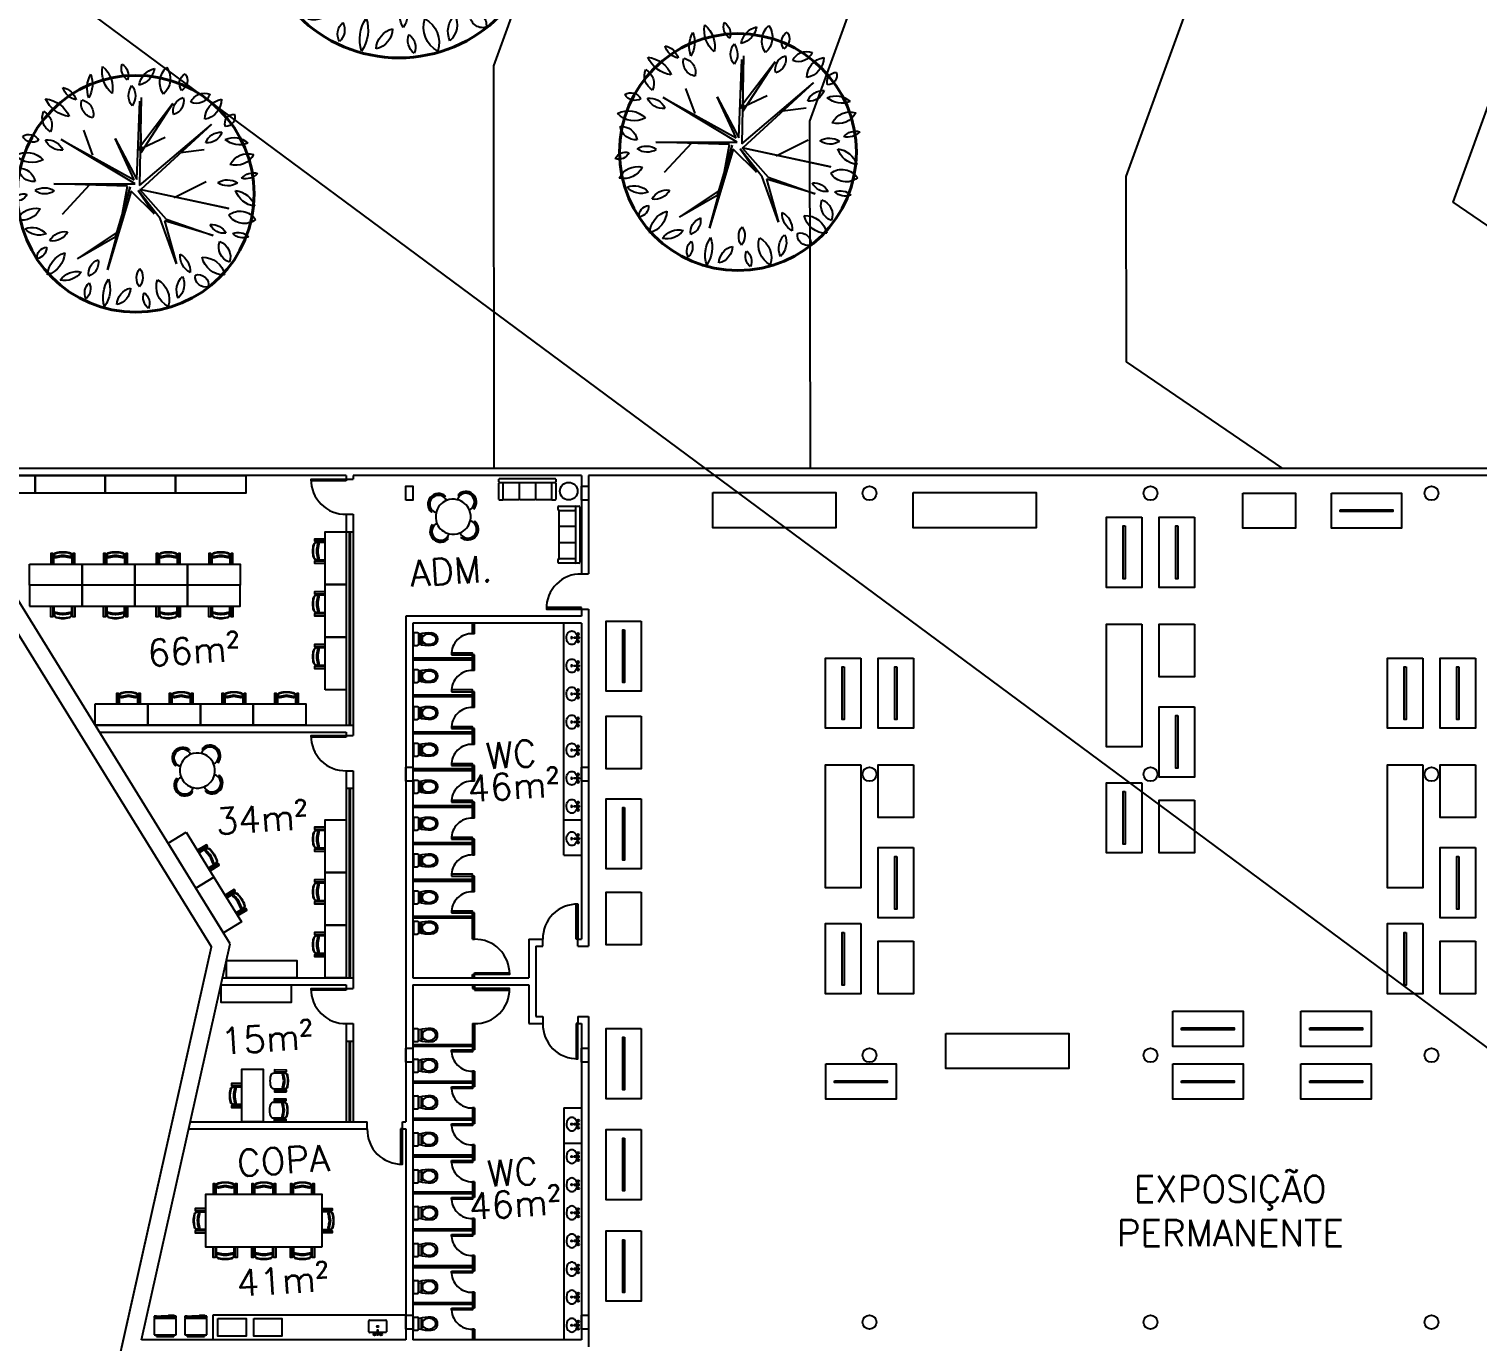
# Model space of a CAD drawing. Header units: millimetres. Extents: x 55520 to 96084, y -58491 to -49645.
# Drawn here: x 60580.17 to 60621.4, y -57547.53 to -57510.17 of the extents above; entities that cross this region are included whole.
import ezdxf

# ---------------------------------------------------------------- set-up
doc = ezdxf.new("R2010")
doc.units = ezdxf.units.MM
for name, color, linetype in [('Alvenaria Corte', 30, 'Continuous'), ('Alvenaria Vista', 40, 'Continuous'), ('ARQ-COTAS', 1, 'Continuous'), ('ARQ-TEXTO3', 3, 'Continuous'), ('Curvas de Nível', 10, 'Continuous'), ('Esquadrias', 241, 'Continuous'), ('Linha Fina', 100, 'Continuous'), ('Mobiliário_cinza', 254, 'Continuous'), ('Pilares', 181, 'Continuous'), ('Árvores Existentes', 114, 'Continuous')]:
    doc.layers.add(name, color=color, linetype=linetype)
doc.styles.add('ROMANS', font='romans.shx')

# ---------------------------------------------------------------- blocks, each defined once
blk = doc.blocks.new('tree 17')
at = {"color": 0, "linetype": 'ByBlock'}
for p, q in [((-0.149, 0.772), (-0.808, 1.664)), ((-0.808, 1.664), (-0.082, 0.822)), ((-0.215, 1.813), (-0.082, 0.152)), ((-0.033, 0.269), (-0.182, 1.747)), ((-0.182, 1.747), (-0.149, 0.772)), ((-0.082, 0.152), (-1.511, 1.221)), ((-1.511, 1.221), (-0.099, 0.075)), ((0.765, 0.778), (0.909, 1.26)), ((-0.082, 0.822), (-0.619, 1.038)), ((0.327, 1.071), (-0.033, 0.269)), ((0.001, 0.186), (1.346, 1.116)), ((1.346, 1.116), (0.017, 0.269)), ((0.017, 0.269), (0.327, 1.071)), ((-0.89, 0.728), (-1.344, 0.756)), ((1.54, 0.285), (0.001, 0.186)), ((0.15, 0.152), (1.54, 0.285)), ((-0.099, 0.075), (-1.738, -0.385)), ((-1.738, -0.385), (-0.082, 0.075)), ((-0.719, -0.113), (-1.344, 0.152)), ((-0.082, 0.075), (-0.542, -0.512)), ((-0.431, -0.496), (-0.049, 0.058)), ((-0.049, 0.058), (-0.326, -0.401)), ((-0.326, -0.401), (0.084, 0.058)), ((0.084, 0.058), (0.626, -1.404)), ((0.626, -1.404), (0.1, 0.136)), ((0.1, 0.136), (0.444, -0.795)), ((0.361, -0.684), (0.15, 0.152)), ((0.865, 0.224), (1.418, -0.302)), ((-0.542, -0.512), (-1.411, -0.878)), ((-1.411, -0.878), (-0.509, -0.545)), ((-0.686, -1.37), (-0.431, -0.496)), ((-0.509, -0.545), (-0.686, -1.37)), ((1.18, -1.16), (0.361, -0.684)), ((0.444, -0.795), (1.18, -1.16))]:
    blk.add_line(p, q, dxfattribs=at)
for points in [[(-0.733, 2.356, 0.375302), (-0.637, 1.847)], [(-0.637, 1.847, 0.375302), (-0.733, 2.356)], [(-0.191, 2.048, 0.30277), (-0.499, 2.346)], [(-0.499, 2.346, 0.30277), (-0.191, 2.048)], [(0.106, 2.463, 0.350689), (0.021, 2.165)], [(0.021, 2.165, 0.350689), (0.106, 2.463)], [(0.478, 2.441, 0.27027), (0.329, 1.921)], [(0.329, 1.921, 0.27027), (0.478, 2.441)], [(0.711, 2.314, 0.218613), (0.775, 1.868)], [(0.775, 1.868, 0.218613), (0.711, 2.314)], [(-1.072, 2.208, 0.45154), (-0.987, 1.9)], [(-0.987, 1.9, 0.45154), (-1.072, 2.208)], [(1.253, 2.091, 0.288468), (1.019, 1.847)], [(1.019, 1.847, 0.288468), (1.253, 2.091)], [(-0.053, 2.048, 0.340953), (-0.032, 1.666)], [(-0.032, 1.666, 0.340953), (-0.053, 2.048)], [(0.913, 1.836, 0.440076), (0.722, 1.485)], [(0.722, 1.485, 0.440076), (0.913, 1.836)], [(1.592, 1.9, 0.268637), (1.168, 1.539)], [(1.168, 1.539, 0.268637), (1.592, 1.9)], [(-1.391, 1.326, 0.363335), (-1.731, 1.687)], [(-1.731, 1.687, 0.363335), (-1.391, 1.326)], [(-1.147, 1.666, 0.420523), (-1.518, 1.793)], [(-1.518, 1.793, 0.420523), (-1.147, 1.666)], [(-1.009, 1.762, 0.408258), (-0.807, 1.454)], [(-0.807, 1.454, 0.408258), (-1.009, 1.762)], [(1.645, 1.666, 0.386862), (1.539, 1.273)], [(1.539, 1.273, 0.386862), (1.645, 1.666)], [(-1.954, 1.39, 0.525994), (-1.773, 1.167)], [(-1.773, 1.167, 0.525994), (-1.954, 1.39)], [(2.07, 1.22, 0.443589), (1.773, 1.124)], [(1.773, 1.124, 0.443589), (2.07, 1.22)], [(-1.752, 0.923, 0.295875), (-2.177, 0.827)], [(-2.177, 0.827, 0.295875), (-1.752, 0.923)], [(-1.38, 0.88, 0.343163), (-1.699, 1.061)], [(-1.699, 1.061, 0.343163), (-1.38, 0.88)], [(1.645, 1.124, 0.341117), (1.327, 0.912)], [(1.327, 0.912, 0.341117), (1.645, 1.124)], [(2.229, 0.869, 0.343561), (1.709, 0.753)], [(1.709, 0.753, 0.343561), (2.229, 0.869)], [(-1.816, 0.445, 0.362144), (-2.272, 0.604)], [(-2.272, 0.604, 0.362144), (-1.816, 0.445)], [(2.198, 0.625, 0.38021), (1.89, 0.349)], [(1.89, 0.349, 0.38021), (2.198, 0.625)], [(-2.017, 0.169, 0.288328), (-2.325, 0.243)], [(-2.325, 0.243, 0.288328), (-2.017, 0.169)], [(-1.561, 0.115, 0.309468), (-1.932, 0.084)], [(-1.932, 0.084, 0.309468), (-1.561, 0.115)], [(1.9, 0.179, 0.326555), (1.539, 0.147)], [(1.539, 0.147, 0.326555), (1.9, 0.179)], [(2.325, 0.02, 0.383832), (2.06, 0.115)], [(2.06, 0.115, 0.383832), (2.325, 0.02)], [(-1.89, -0.054, 0.289447), (-2.23, -0.373)], [(-2.23, -0.373, 0.289447), (-1.89, -0.054)], [(2.272, -0.352, 0.351781), (1.826, -0.171)], [(1.826, -0.171, 0.351781), (2.272, -0.352)], [(-1.731, -0.511, 0.447347), (-2.23, -0.628)], [(-2.23, -0.628, 0.447347), (-1.731, -0.511)], [(-1.37, -0.67, 0.315606), (-1.656, -0.851)], [(-1.656, -0.851, 0.315606), (-1.37, -0.67)], [(1.677, -0.787, 0.340003), (1.338, -0.639)], [(1.338, -0.639, 0.340003), (1.677, -0.787)], [(2.134, -0.532, 0.317134), (1.741, -0.649)], [(1.741, -0.649, 0.317134), (2.134, -0.532)], [(-1.784, -0.862, 0.306984), (-2.081, -0.947)], [(-2.081, -0.947, 0.306984), (-1.784, -0.862)], [(1.752, -0.904, 0.40592), (1.943, -1.106)], [(1.943, -1.106, 0.40592), (1.752, -0.904)], [(-1.529, -1, 0.414115), (-1.688, -1.403)], [(-1.688, -1.403, 0.414115), (-1.529, -1)], [(1.762, -1.425, 0.316942), (1.412, -1.032)], [(1.412, -1.032, 0.316942), (1.762, -1.425)], [(-1.179, -1.276, 0.365918), (-1.582, -1.637)], [(-1.582, -1.637, 0.365918), (-1.179, -1.276)], [(-0.765, -1.191, 0.285981), (-0.934, -1.552)], [(-0.934, -1.552, 0.285981), (-0.765, -1.191)], [(0.786, -1.201, 0.368927), (0.987, -1.499)], [(0.987, -1.499, 0.368927), (0.786, -1.201)], [(0.01, -1.414, 0.328832), (0.042, -1.764)], [(0.042, -1.764, 0.328832), (0.01, -1.414)], [(0.616, -1.584, 0.235997), (0.722, -2.094)], [(0.722, -2.094, 0.235997), (0.616, -1.584)], [(1.529, -1.541, 0.303563), (1.125, -1.414)], [(1.125, -1.414, 0.303563), (1.529, -1.541)], [(-1.03, -1.605, 0.559657), (-1.264, -1.839)], [(-1.264, -1.839, 0.559657), (-1.03, -1.605)], [(-0.786, -1.616, 0.321275), (-0.68, -2.019)], [(-0.68, -2.019, 0.321275), (-0.786, -1.616)], [(-0.308, -1.648, 0.362047), (-0.478, -2.168)], [(-0.478, -2.168, 0.362047), (-0.308, -1.648)], [(0.212, -1.775, 0.339938), (0.488, -2.072)], [(0.488, -2.072, 0.339938), (0.212, -1.775)], [(0.987, -1.626, 0.337084), (1.062, -1.924)], [(1.062, -1.924, 0.337084), (0.987, -1.626)], [(-0.043, -1.881, 0.345907), (-0.106, -2.179)], [(-0.106, -2.179, 0.345907), (-0.043, -1.881)]]:
    blk.add_lwpolyline(points, format="xyb")
at = {"lineweight": 40}
blk.add_circle((0, 0), 2.242, dxfattribs=at)
blk = doc.blocks.new('cadeira cortada')
for points in [[(253.53, -365.944), (253.53, -365.67), (253.48, -365.67), (253.48, -365.944)], [(254.105, -365.944), (254.105, -365.67), (254.055, -365.67), (254.055, -365.944)]]:
    blk.add_lwpolyline(points)
for points in [[(253.563, -365.944), (253.563, -365.726, -0.34754), (253.624, -365.648, -0.116963), (253.961, -365.648, -0.34754), (254.023, -365.726), (254.023, -365.944)], [(254.023, -365.759, -0.342833), (253.969, -365.784, 0.050886), (253.793, -365.755, 0.050886), (253.617, -365.784, -0.342833), (253.563, -365.759)]]:
    blk.add_lwpolyline(points, format="xyb")
blk.add_lwpolyline([(254.023, -365.726, -0.342833), (253.969, -365.751, 0.050886), (253.793, -365.721, 0.050886), (253.617, -365.751, -0.342833), (253.563, -365.726, -0.272556), (253.628, -365.662, -0.116963), (253.958, -365.662, -0.272556)], format="xyb", close=True)
blk = doc.blocks.new('cuba-com-misturador')
for p, q in [((0.008, 0), (-0.008, 0)), ((-0.249, -0.404), (-0.249, -0.094)), ((-0.229, -0.074), (-0.018, -0.074)), ((-0.018, -0.01), (-0.018, -0.128)), ((-0.008, -0.138), (0.008, -0.138)), ((0.018, -0.128), (0.018, -0.01)), ((0.018, -0.074), (0.231, -0.074)), ((0.251, -0.094), (0.251, -0.404)), ((0.231, -0.424), (-0.229, -0.424))]:
    blk.add_line(p, q)
for centre, radius in [((-0.091, -0.023), 0.0337), ((-0.091, -0.023), 0.0274), ((0.087, -0.023), 0.0337), ((0.087, -0.023), 0.0274), ((0.001, -0.241), 0.0213), ((0.001, -0.241), 0.015)]:
    blk.add_circle(centre, radius)
for centre, radius, start, end in [((-0.008, -0.01), 0.01, 90, 180), ((-0.229, -0.094), 0.02, 90, 180), ((-0.229, -0.404), 0.02, 180, 270), ((-0.008, -0.128), 0.01, 180, 270), ((0.008, -0.01), 0.01, 0, 90), ((0.008, -0.128), 0.01, 270, 0), ((0.231, -0.094), 0.02, 0, 90), ((0.231, -0.404), 0.02, 270, 0)]:
    blk.add_arc(centre, radius, start, end)
blk = doc.blocks.new('geladeira-1')
for p, q in [((-0.2475, 0), (0.2475, 0)), ((0.2475, -0.04), (0.2475, 0)), ((-0.315, -0.04), (-0.2475, -0.04)), ((-0.315, -0.5125), (-0.315, -0.04)), ((-0.2475, 0), (-0.2475, -0.04)), ((0.315, -0.04), (0.315, -0.5125)), ((-0.315, -0.58), (-0.315, -0.5325)), ((-0.2475, -0.58), (-0.315, -0.58)), ((-0.305, -0.5325), (-0.305, -0.5125)), ((0.305, -0.5125), (-0.305, -0.5125)), ((-0.305, -0.5325), (0.305, -0.5325)), ((-0.2475, -0.58), (-0.1125, -0.58)), ((0.315, -0.58), (-0.1125, -0.58)), ((0.305, -0.5125), (0.305, -0.5325)), ((0.315, -0.5325), (0.315, -0.58))]:
    blk.add_line(p, q)
for points in [[(-0.2475, -0.04), (0.2475, -0.04)], [(0.2475, -0.04), (0.315, -0.04)], [(-0.315, -0.5125), (-0.305, -0.5125)], [(-0.315, -0.5325), (-0.305, -0.5325)], [(0.11, -0.58), (0.11, -0.6025), (0.245, -0.6025), (0.245, -0.58)], [(0.305, -0.5125), (0.315, -0.5125)], [(0.305, -0.5325), (0.315, -0.5325)]]:
    blk.add_lwpolyline(points)
blk = doc.blocks.new('sofá-3l-5')
for p, q in [((-1.025, 0), (1.025, 0)), ((-1.05, -0.125), (-1.05, -0.025)), ((-1.05, -0.775), (-1.05, -0.175)), ((-1.025, -0.15), (1.025, -0.15)), ((-0.9, -0.775), (-0.9, -0.15)), ((-0.3, -0.15), (-0.3, -0.75)), ((0.3, -0.15), (0.3, -0.75)), ((0.9, -0.15), (0.9, -0.775)), ((1.05, -0.025), (1.05, -0.125)), ((1.05, -0.175), (1.05, -0.775)), ((-0.925, -0.8), (-1.025, -0.8)), ((-0.875, -0.775), (-0.325, -0.775)), ((-0.275, -0.775), (0.275, -0.775)), ((0.325, -0.775), (0.875, -0.775)), ((1.025, -0.8), (0.925, -0.8))]:
    blk.add_line(p, q)
for centre, start, end in [((-1.025, -0.025), 90, 180), ((-1.025, -0.125), 180, 270), ((-1.025, -0.175), 90, 180), ((-0.925, -0.175), 0, 90), ((0.925, -0.175), 90, 180), ((1.025, -0.025), 0, 90), ((1.025, -0.125), 270, 0), ((1.025, -0.175), 0, 90), ((-1.025, -0.775), 180, 270), ((-0.925, -0.775), 270, 0), ((-0.875, -0.75), 180, 270), ((-0.325, -0.75), 270, 360), ((-0.275, -0.75), 180, 270), ((0.275, -0.75), 270, 360), ((0.325, -0.75), 180, 270), ((0.875, -0.75), 270, 360), ((0.925, -0.775), 180, 270), ((1.025, -0.775), 270, 0)]:
    blk.add_arc(centre, 0.025, start, end)
blk = doc.blocks.new('mesa-copa-1')
for p, q in [((-0.593, 0.536), (-0.613, 0.555)), ((-0.544, 0.584), (-0.564, 0.603)), ((-0.184, 0.601), (-0.202, 0.582)), ((0.168, 0.61), (0.187, 0.591)), ((0.536, 0.593), (0.555, 0.613)), ((0.584, 0.544), (0.603, 0.564)), ((-0.61, 0.168), (-0.591, 0.187)), ((0.601, 0.184), (0.582, 0.202)), ((-0.601, -0.184), (-0.582, -0.202)), ((0.61, -0.168), (0.591, -0.187)), ((-0.584, -0.544), (-0.603, -0.564)), ((-0.536, -0.593), (-0.555, -0.613)), ((-0.168, -0.61), (-0.187, -0.591)), ((0.184, -0.601), (0.202, -0.582)), ((0.544, -0.584), (0.564, -0.603)), ((0.593, -0.536), (0.613, -0.555))]:
    blk.add_line(p, q)
for centre, radius, start, end in [((-0.395, 0.383), 0.304, 45.7426, 225), ((-0.395, 0.383), 0.277, 141.5942, 225), ((-0.395, 0.383), 0.25, 142.2022, 250.7613), ((-0.395, 0.383), 0.277, 137.4499, 141.5942), ((-0.395, 0.383), 0.277, 131.6623, 137.4499), ((-0.395, 0.383), 0.25, 137.6067, 142.2022), ((-0.395, 0.383), 0.277, 127.4996, 131.6623), ((-0.395, 0.383), 0.25, 131.1911, 137.6067), ((-0.395, 0.383), 0.277, 45.7426, 127.4996), ((-0.395, 0.383), 0.25, 126.5706, 131.1911), ((-0.395, 0.383), 0.25, 21.0509, 126.5706), ((0, 0), 0.5, 108.9257, 162.8866), ((0, 0), 0.5, 72.8866, 108.9257), ((0.383, 0.395), 0.25, 52.2022, 160.7613), ((0, 0), 0.5, 18.9257, 72.8866), ((0.383, 0.395), 0.304, 315.7426, 135), ((0.383, 0.395), 0.277, 51.5942, 135), ((0.383, 0.395), 0.25, 291.0509, 36.5706), ((0.383, 0.395), 0.25, 47.6067, 52.2022), ((0.383, 0.395), 0.25, 41.1911, 47.6067), ((0.383, 0.395), 0.277, 47.4499, 51.5942), ((0.383, 0.395), 0.277, 41.6623, 47.4499), ((0.383, 0.395), 0.25, 36.5706, 41.1911), ((0.383, 0.395), 0.277, 315.7426, 37.4996), ((0.383, 0.395), 0.277, 37.4996, 41.6623), ((0, 0), 0.5, 162.8866, 198.9257), ((0, 0), 0.5, 342.8866, 18.9257), ((-0.383, -0.395), 0.304, 135.7426, 315), ((-0.383, -0.395), 0.277, 135.7426, 217.4996), ((-0.383, -0.395), 0.25, 111.0509, 216.5706), ((0, 0), 0.5, 198.9257, 252.8866), ((0, 0), 0.5, 288.9257, 342.8866), ((0.395, -0.383), 0.304, 225.7426, 45), ((0.395, -0.383), 0.25, 322.2022, 70.7613), ((0.395, -0.383), 0.277, 321.5942, 45), ((-0.383, -0.395), 0.277, 217.4996, 221.6623), ((-0.383, -0.395), 0.277, 221.6623, 227.4499), ((-0.383, -0.395), 0.25, 216.5706, 221.1911), ((-0.383, -0.395), 0.25, 221.1911, 227.6067), ((-0.383, -0.395), 0.277, 227.4499, 231.5942), ((-0.383, -0.395), 0.277, 231.5942, 315), ((-0.383, -0.395), 0.25, 227.6067, 232.2022), ((-0.383, -0.395), 0.25, 232.2022, 340.7613), ((0, 0), 0.5, 252.8866, 288.9257), ((0.395, -0.383), 0.25, 201.0509, 306.5706), ((0.395, -0.383), 0.277, 225.7426, 307.4996), ((0.395, -0.383), 0.25, 306.5706, 311.1911), ((0.395, -0.383), 0.25, 311.1911, 317.6067), ((0.395, -0.383), 0.277, 307.4996, 311.6623), ((0.395, -0.383), 0.25, 317.6067, 322.2022), ((0.395, -0.383), 0.277, 311.6623, 317.4499), ((0.395, -0.383), 0.277, 317.4499, 321.5942)]:
    blk.add_arc(centre, radius, start, end)
blk = doc.blocks.new('cadescritório-1')
for points in [[(-0.263, -0.042), (-0.312, -0.042), (-0.312, -0.387), (-0.263, -0.387)], [(0.312, -0.042), (0.263, -0.042), (0.263, -0.387), (0.312, -0.387)]]:
    blk.add_lwpolyline(points, close=True)
for points in [[(0.168, -0.02, -0.34754), (0.23, -0.098), (0.23, -0.39, -0.32794), (0.16, -0.485, -0.036168), (0.112, -0.497, -0.091436), (-0.112, -0.497, -0.036168), (-0.16, -0.485, -0.32794), (-0.23, -0.39), (-0.23, -0.098, -0.34754), (-0.168, -0.02, -0.116963)], [(0.23, -0.098, -0.342833), (0.176, -0.123, 0.050886), (0, -0.093, 0.050886), (-0.176, -0.123, -0.342833), (-0.23, -0.098, -0.272556), (-0.165, -0.034, -0.116963), (0.165, -0.034, -0.272556)]]:
    blk.add_lwpolyline(points, format="xyb", close=True)
blk.add_lwpolyline([(0.23, -0.131, -0.342833), (0.176, -0.156, 0.050886), (0, -0.126, 0.050886), (-0.176, -0.156, -0.342833), (-0.23, -0.131)], format="xyb")
blk = doc.blocks.new('bacia-2')
for p, q in [((-0.165, 0), (0.165, 0)), ((-0.185, -0.02), (-0.185, -0.114)), ((-0.101, -0.224), (-0.156, -0.224)), ((-0.156, -0.224), (-0.156, -0.234)), ((-0.101, -0.234), (-0.156, -0.234)), ((-0.155, -0.14), (0.155, -0.14)), ((-0.136, -0.155), (0.138, -0.155)), ((-0.101, -0.215), (-0.101, -0.31)), ((-0.096, -0.215), (-0.101, -0.215)), ((-0.096, -0.31), (-0.101, -0.31)), ((-0.096, -0.215), (-0.096, -0.31)), ((0.1, -0.224), (-0.096, -0.224)), ((0.1, -0.234), (-0.096, -0.234)), ((0.1, -0.215), (0.1, -0.31)), ((0.1, -0.215), (0.105, -0.215)), ((0.105, -0.31), (0.1, -0.31)), ((0.105, -0.215), (0.105, -0.31)), ((0.158, -0.224), (0.105, -0.224)), ((0.158, -0.234), (0.105, -0.234)), ((0.158, -0.224), (0.158, -0.234)), ((0.185, -0.02), (0.185, -0.114))]:
    blk.add_line(p, q)
for centre, radius, start, end in [((-0.165, -0.02), 0.02, 90, 180), ((0.165, -0.02), 0.02, 0, 90), ((0.747, -0.435), 0.933, 163.0474, 184.2312), ((-0.155, -0.11), 0.03, 186.4751, 270), ((0.064, -0.436), 0.215, 140.013, 182.2911), ((-0.136, -0.165), 0.01, 90, 164.926), ((0.002, -0.387), 0.136, 44.0581, 135.9419), ((-0.06, -0.436), 0.215, 357.7089, 39.987), ((0.138, -0.165), 0.01, 15.074, 90), ((-0.745, -0.435), 0.933, 355.7688, 16.9526), ((0.155, -0.11), 0.03, 270, 353.5249), ((0.001, -0.504), 0.185, 180, 0), ((0.063, -0.446), 0.214, 179.4567, 225.0557), ((0.002, -0.51), 0.126, 224.2545, 315.7455), ((-0.058, -0.446), 0.214, 314.9443, 0.5433)]:
    blk.add_arc(centre, radius, start, end)
blk = doc.blocks.new('pia')
blk.add_lwpolyline([(116.628, 127.313, 0.059126), (116.571, 127.302, 0.088095), (116.51, 127.269, 0.10529), (116.467, 127.217, 0.121807), (116.453, 127.161, 0.121807), (116.467, 127.105, 0.10529), (116.51, 127.053, 0.088095), (116.571, 127.02), (116.647, 127.008, 0.07888), (116.724, 127.02, 0.088095), (116.785, 127.053, 0.10529), (116.828, 127.105, 0.121807), (116.841, 127.161, 0.121807), (116.828, 127.217, 0.10529), (116.785, 127.269, 0.088095), (116.724, 127.302, 0.059126), (116.667, 127.313, 0.07888)], format="xyb")
blk.add_lwpolyline([(116.658, 127.232), (116.67, 127.347, 1.266953), (116.624, 127.347), (116.637, 127.232, 0.388814), (116.647, 127.223), (116.648, 127.223, 0.388814)], format="xyb", close=True)
for centre, radius in [((116.543, 127.344), 0.0262), ((116.647, 127.161), 0.0208), ((116.752, 127.344), 0.0262)]:
    blk.add_circle(centre, radius)
blk = doc.blocks.new('Expo_1')
blk.add_lwpolyline([(55979.651, -57955.975), (55981.651, -57955.975), (55981.651, -57956.975), (55979.651, -57956.975)], close=True)
at = {"layer": 'Esquadrias'}
blk.add_lwpolyline([(55979.901, -57956.45), (55981.401, -57956.45), (55981.401, -57956.5), (55979.901, -57956.5)], close=True, dxfattribs=at)

msp = doc.modelspace()

# ---------------------------------------------------------------- linework, layer by layer
at = {"layer": 'Alvenaria Corte'}
for p, q in [((60632.307, -57522.69), (60576.952, -57522.69)), ((60585.367, -57536.304), (60576.952, -57522.69)), ((60589.199, -57522.89), (60577.663, -57522.89)), ((60585.899, -57536.215), (60577.663, -57522.89)), ((60589.199, -57522.89), (60589.199, -57522.99)), ((60589.199, -57522.99), (60589.399, -57522.99)), ((60595.899, -57522.89), (60589.399, -57522.89)), ((60589.399, -57522.89), (60589.399, -57522.99)), ((60595.899, -57522.89), (60595.899, -57525.69)), ((60632.241, -57522.89), (60596.099, -57522.89)), ((60596.099, -57522.89), (60596.099, -57525.69)), ((60589.199, -57523.99), (60589.199, -57524.49)), ((60589.199, -57523.99), (60589.399, -57523.99)), ((60589.399, -57523.99), (60589.399, -57524.49)), ((60589.199, -57524.49), (60589.399, -57524.49)), ((60595.899, -57525.69), (60596.099, -57525.69)), ((60595.899, -57526.69), (60595.899, -57526.89)), ((60595.899, -57526.69), (60596.099, -57526.69)), ((60596.099, -57526.69), (60596.099, -57536.29)), ((60595.899, -57526.89), (60590.899, -57526.89)), ((60590.899, -57526.89), (60590.899, -57541.29)), ((60595.899, -57527.09), (60591.099, -57527.09)), ((60591.099, -57527.09), (60591.099, -57537.19)), ((60595.899, -57527.09), (60595.899, -57536.09)), ((60582.052, -57529.99), (60589.399, -57529.99)), ((60589.399, -57529.99), (60589.399, -57530.29)), ((60582.175, -57530.19), (60589.199, -57530.19)), ((60589.199, -57530.19), (60589.199, -57530.29)), ((60589.199, -57530.29), (60589.399, -57530.29)), ((60589.199, -57531.29), (60589.199, -57531.79)), ((60589.199, -57531.29), (60589.399, -57531.29)), ((60589.399, -57531.29), (60589.399, -57531.79)), ((60589.199, -57531.79), (60589.399, -57531.79)), ((60582.811, -57547.69), (60585.367, -57536.304)), ((60583.368, -57547.49), (60585.899, -57536.215)), ((60594.399, -57536.09), (60594.399, -57537.19)), ((60594.399, -57536.09), (60594.799, -57536.09)), ((60594.599, -57536.29), (60594.599, -57538.29)), ((60594.599, -57536.29), (60594.799, -57536.29)), ((60594.799, -57536.29), (60594.799, -57536.09)), ((60595.799, -57536.09), (60595.899, -57536.09)), ((60595.799, -57536.29), (60595.799, -57536.09)), ((60595.799, -57536.29), (60596.099, -57536.29)), ((60585.636, -57537.39), (60589.199, -57537.39)), ((60585.68, -57537.19), (60589.399, -57537.19)), ((60589.199, -57537.39), (60589.199, -57537.49)), ((60589.199, -57537.49), (60589.399, -57537.49)), ((60589.399, -57537.19), (60589.399, -57537.49)), ((60591.099, -57537.19), (60594.399, -57537.19)), ((60591.099, -57537.39), (60591.099, -57547.49)), ((60591.099, -57537.39), (60594.399, -57537.39)), ((60594.399, -57537.39), (60594.399, -57538.49)), ((60594.599, -57538.29), (60594.799, -57538.29)), ((60594.799, -57538.29), (60594.799, -57538.49)), ((60595.799, -57538.29), (60595.799, -57538.49)), ((60595.799, -57538.29), (60596.099, -57538.29)), ((60596.099, -57538.29), (60596.099, -57547.69)), ((60589.199, -57538.49), (60589.199, -57538.99)), ((60589.199, -57538.49), (60589.399, -57538.49)), ((60589.399, -57538.49), (60589.399, -57538.99)), ((60594.399, -57538.49), (60594.799, -57538.49)), ((60595.799, -57538.49), (60595.899, -57538.49)), ((60595.899, -57538.49), (60595.899, -57547.49)), ((60589.199, -57538.99), (60589.399, -57538.99)), ((60584.76, -57541.29), (60589.799, -57541.29)), ((60589.799, -57541.49), (60589.799, -57541.29)), ((60590.799, -57541.29), (60590.899, -57541.29)), ((60590.799, -57541.49), (60590.799, -57541.29)), ((60584.715, -57541.49), (60589.799, -57541.49)), ((60590.799, -57541.49), (60590.899, -57541.49)), ((60590.899, -57541.49), (60590.899, -57547.49)), ((60590.899, -57547.49), (60583.368, -57547.49)), ((60595.899, -57547.49), (60591.099, -57547.49))]:
    msp.add_line(p, q, dxfattribs=at)
at = {"layer": 'Alvenaria Vista', "color": 1}
for p, q in [((60589.199, -57524.49), (60589.199, -57529.99)), ((60589.399, -57524.49), (60589.399, -57529.99)), ((60589.199, -57531.79), (60589.199, -57537.19)), ((60589.399, -57531.79), (60589.399, -57537.19)), ((60589.199, -57538.99), (60589.199, -57541.29)), ((60589.399, -57538.99), (60589.399, -57541.29))]:
    msp.add_line(p, q, dxfattribs=at)
at = {"layer": 'Alvenaria Vista'}
msp.add_open_spline([(60790.775, -57597.925), (60728.185, -57615.952), (60665.595, -57633.978), (60603.005, -57652.005), (60592.83, -57653.565), (60582.655, -57655.124), (60572.481, -57656.684), (60559.972, -57655.216), (60547.464, -57653.749), (60534.956, -57652.282), (60526.601, -57645.129), (60518.246, -57637.976), (60509.892, -57630.823), (60506.602, -57573.917), (60503.313, -57517.011), (60500.024, -57460.105), (60498.305, -57440.833), (60496.586, -57421.56), (60494.868, -57402.288)], degree=3, knots=[20.322416, 20.322416, 20.322416, 20.322416, 21.305376, 21.305376, 21.305376, 22.305376, 22.305376, 22.305376, 23.305376, 23.305376, 23.305376, 24.305376, 24.305376, 24.305376, 25.305376, 25.305376, 25.305376, 25.593369, 25.593369, 25.593369, 25.593369], dxfattribs=at)
at = {"layer": 'ARQ-COTAS'}
msp.add_lwpolyline([(60564.523, -57501.358), (60566.684, -57498.44), (60732.427, -57621.195), (60730.266, -57624.113)], dxfattribs=at)
at = {"layer": 'Curvas de Nível', "color": 251}
for points in [[(60752.804, -57571.398), (60750.255, -57572.132), (60713.164, -57582.815), (60679.584, -57555.325), (60620.717, -57515.104), (60625.73, -57501.307), (60643.989, -57485.138), (60655.078, -57427.153), (60652.042, -57396.369), (60650.768, -57392.615)], [(60615.865, -57522.69), (60611.413, -57519.647), (60611.406, -57514.378), (60618.052, -57496.084), (60635.725, -57480.434), (60645.994, -57426.741), (60643.187, -57398.282), (60641.459, -57393.193)], [(60602.417, -57522.69), (60602.404, -57512.8), (60610.374, -57490.862), (60627.462, -57475.73), (60636.909, -57426.329), (60634.332, -57400.195), (60632.151, -57393.77)]]:
    msp.add_lwpolyline(points, dxfattribs=at)
at = {"layer": 'Curvas de Nível'}
for points in [[(60593.417, -57522.69), (60593.401, -57511.221), (60602.695, -57485.64), (60619.198, -57471.026), (60627.825, -57425.917), (60625.477, -57402.108), (60622.843, -57394.348)], [(60582.086, -57550.919), (60585.367, -57536.304), (60570.701, -57512.577), (60559.498, -57501.415), (60533.937, -57493.853), (60514.899, -57487.581), (60497.89, -57475.118)]]:
    msp.add_lwpolyline(points, dxfattribs=at)
at = {"layer": 'Esquadrias'}
for p, q in [((60589.284, -57524.49), (60589.284, -57529.99)), ((60589.314, -57524.49), (60589.314, -57529.99)), ((60592.799, -57527.39), (60592.799, -57527.09)), ((60592.849, -57527.39), (60592.849, -57527.09)), ((60592.849, -57527.39), (60592.799, -57527.39)), ((60592.799, -57528.09), (60591.099, -57528.09)), ((60592.799, -57528.44), (60592.799, -57527.99)), ((60592.849, -57527.99), (60592.799, -57527.99)), ((60592.849, -57528.44), (60592.849, -57527.99)), ((60592.799, -57528.14), (60591.099, -57528.14)), ((60592.849, -57528.44), (60592.799, -57528.44)), ((60592.799, -57529.14), (60591.099, -57529.14)), ((60592.799, -57529.19), (60591.099, -57529.19)), ((60592.799, -57529.49), (60592.799, -57529.04)), ((60592.849, -57529.04), (60592.799, -57529.04)), ((60592.849, -57529.49), (60592.849, -57529.04)), ((60592.849, -57529.49), (60592.799, -57529.49)), ((60592.799, -57530.54), (60592.799, -57530.09)), ((60592.849, -57530.09), (60592.799, -57530.09)), ((60592.849, -57530.54), (60592.849, -57530.09)), ((60592.799, -57530.19), (60591.099, -57530.19)), ((60592.799, -57530.24), (60591.099, -57530.24)), ((60592.849, -57530.54), (60592.799, -57530.54)), ((60592.799, -57531.24), (60591.099, -57531.24)), ((60592.799, -57531.29), (60591.099, -57531.29)), ((60592.799, -57531.59), (60592.799, -57531.14)), ((60592.849, -57531.14), (60592.799, -57531.14)), ((60592.849, -57531.59), (60592.849, -57531.14)), ((60589.284, -57531.79), (60589.284, -57537.19)), ((60589.314, -57531.79), (60589.314, -57537.19)), ((60592.849, -57531.59), (60592.799, -57531.59)), ((60592.799, -57532.64), (60592.799, -57532.19)), ((60592.849, -57532.19), (60592.799, -57532.19)), ((60592.849, -57532.64), (60592.849, -57532.19)), ((60592.799, -57532.29), (60591.099, -57532.29)), ((60592.799, -57532.34), (60591.099, -57532.34)), ((60592.849, -57532.64), (60592.799, -57532.64)), ((60592.799, -57533.34), (60591.099, -57533.34)), ((60592.799, -57533.39), (60591.099, -57533.39)), ((60592.799, -57533.69), (60592.799, -57533.24)), ((60592.849, -57533.24), (60592.799, -57533.24)), ((60592.849, -57533.69), (60592.849, -57533.24)), ((60592.849, -57533.69), (60592.799, -57533.69)), ((60592.799, -57534.74), (60592.799, -57534.29)), ((60592.849, -57534.29), (60592.799, -57534.29)), ((60592.849, -57534.74), (60592.849, -57534.29)), ((60592.799, -57534.39), (60591.099, -57534.39)), ((60592.799, -57534.44), (60591.099, -57534.44)), ((60592.849, -57534.74), (60592.799, -57534.74)), ((60592.799, -57535.44), (60591.099, -57535.44)), ((60592.799, -57535.49), (60591.099, -57535.49)), ((60592.799, -57536.09), (60592.799, -57535.34)), ((60592.849, -57535.34), (60592.799, -57535.34)), ((60592.849, -57536.09), (60592.849, -57535.34)), ((60592.799, -57536.09), (60592.849, -57536.09)), ((60592.799, -57537.19), (60592.799, -57537.09)), ((60592.799, -57537.09), (60592.849, -57537.09)), ((60592.849, -57537.19), (60592.849, -57537.09)), ((60592.799, -57537.39), (60592.799, -57537.49)), ((60592.799, -57537.49), (60592.849, -57537.49)), ((60592.849, -57537.39), (60592.849, -57537.49)), ((60592.799, -57538.49), (60592.799, -57539.24)), ((60592.799, -57538.49), (60592.849, -57538.49)), ((60592.849, -57538.49), (60592.849, -57539.24)), ((60589.284, -57538.99), (60589.284, -57541.29)), ((60589.314, -57538.99), (60589.314, -57541.29)), ((60592.799, -57539.09), (60591.099, -57539.09)), ((60592.799, -57539.14), (60591.099, -57539.14)), ((60592.849, -57539.24), (60592.799, -57539.24)), ((60592.799, -57539.84), (60592.799, -57540.29)), ((60592.849, -57539.84), (60592.799, -57539.84)), ((60592.849, -57539.84), (60592.849, -57540.29)), ((60592.799, -57540.14), (60591.099, -57540.14)), ((60592.799, -57540.19), (60591.099, -57540.19)), ((60592.849, -57540.29), (60592.799, -57540.29)), ((60592.799, -57540.89), (60592.799, -57541.34)), ((60592.849, -57540.89), (60592.799, -57540.89)), ((60592.849, -57540.89), (60592.849, -57541.34)), ((60592.799, -57541.19), (60591.099, -57541.19)), ((60592.799, -57541.24), (60591.099, -57541.24)), ((60592.849, -57541.34), (60592.799, -57541.34)), ((60592.799, -57541.94), (60592.799, -57542.39)), ((60592.849, -57541.94), (60592.799, -57541.94)), ((60592.849, -57541.94), (60592.849, -57542.39)), ((60592.799, -57542.24), (60591.099, -57542.24)), ((60592.799, -57542.29), (60591.099, -57542.29)), ((60592.849, -57542.39), (60592.799, -57542.39)), ((60592.799, -57543.29), (60591.099, -57543.29)), ((60592.799, -57543.34), (60591.099, -57543.34)), ((60592.799, -57542.99), (60592.799, -57543.44)), ((60592.849, -57542.99), (60592.799, -57542.99)), ((60592.849, -57542.99), (60592.849, -57543.44)), ((60592.849, -57543.44), (60592.799, -57543.44)), ((60592.799, -57544.04), (60592.799, -57544.49)), ((60592.849, -57544.04), (60592.799, -57544.04)), ((60592.849, -57544.04), (60592.849, -57544.49)), ((60592.799, -57544.34), (60591.099, -57544.34)), ((60592.799, -57544.39), (60591.099, -57544.39)), ((60592.849, -57544.49), (60592.799, -57544.49)), ((60592.799, -57545.39), (60591.099, -57545.39)), ((60592.799, -57545.09), (60592.799, -57545.54)), ((60592.849, -57545.09), (60592.799, -57545.09)), ((60592.849, -57545.09), (60592.849, -57545.54)), ((60592.799, -57545.44), (60591.099, -57545.44)), ((60592.849, -57545.54), (60592.799, -57545.54)), ((60592.799, -57546.14), (60592.799, -57546.59)), ((60592.849, -57546.14), (60592.799, -57546.14)), ((60592.849, -57546.14), (60592.849, -57546.59)), ((60592.799, -57546.44), (60591.099, -57546.44)), ((60592.799, -57546.49), (60591.099, -57546.49)), ((60592.849, -57546.59), (60592.799, -57546.59)), ((60592.799, -57547.19), (60592.799, -57547.49)), ((60592.849, -57547.19), (60592.799, -57547.19)), ((60592.849, -57547.19), (60592.849, -57547.49))]:
    msp.add_line(p, q, dxfattribs=at)
for points in [[(60589.199, -57523.04), (60588.199, -57523.04), (60588.199, -57522.99), (60589.199, -57522.99)], [(60595.899, -57526.64), (60594.899, -57526.64), (60594.899, -57526.69), (60595.899, -57526.69)], [(60592.199, -57527.99), (60592.799, -57527.99), (60592.799, -57527.94), (60592.199, -57527.94)], [(60592.199, -57529.04), (60592.799, -57529.04), (60592.799, -57528.99), (60592.199, -57528.99)], [(60592.199, -57530.09), (60592.799, -57530.09), (60592.799, -57530.04), (60592.199, -57530.04)], [(60589.199, -57530.34), (60588.199, -57530.34), (60588.199, -57530.29), (60589.199, -57530.29)], [(60592.199, -57531.14), (60592.799, -57531.14), (60592.799, -57531.09), (60592.199, -57531.09)], [(60592.199, -57532.19), (60592.799, -57532.19), (60592.799, -57532.14), (60592.199, -57532.14)], [(60592.199, -57533.24), (60592.799, -57533.24), (60592.799, -57533.19), (60592.199, -57533.19)], [(60592.199, -57534.29), (60592.799, -57534.29), (60592.799, -57534.24), (60592.199, -57534.24)], [(60595.749, -57536.09), (60595.749, -57535.09), (60595.799, -57535.09), (60595.799, -57536.09)], [(60592.199, -57535.34), (60592.799, -57535.34), (60592.799, -57535.29), (60592.199, -57535.29)], [(60592.849, -57537.04), (60593.849, -57537.04), (60593.849, -57537.09), (60592.849, -57537.09)], [(60589.199, -57537.54), (60588.199, -57537.54), (60588.199, -57537.49), (60589.199, -57537.49)], [(60592.849, -57537.54), (60593.849, -57537.54), (60593.849, -57537.49), (60592.849, -57537.49)], [(60595.749, -57538.49), (60595.749, -57539.49), (60595.799, -57539.49), (60595.799, -57538.49)], [(60592.199, -57539.24), (60592.799, -57539.24), (60592.799, -57539.29), (60592.199, -57539.29)], [(60592.199, -57540.29), (60592.799, -57540.29), (60592.799, -57540.34), (60592.199, -57540.34)], [(60590.749, -57541.49), (60590.749, -57542.49), (60590.799, -57542.49), (60590.799, -57541.49)], [(60592.199, -57541.34), (60592.799, -57541.34), (60592.799, -57541.39), (60592.199, -57541.39)], [(60592.199, -57542.39), (60592.799, -57542.39), (60592.799, -57542.44), (60592.199, -57542.44)], [(60592.199, -57543.44), (60592.799, -57543.44), (60592.799, -57543.49), (60592.199, -57543.49)], [(60592.199, -57544.49), (60592.799, -57544.49), (60592.799, -57544.54), (60592.199, -57544.54)], [(60592.199, -57545.54), (60592.799, -57545.54), (60592.799, -57545.59), (60592.199, -57545.59)], [(60592.199, -57546.59), (60592.799, -57546.59), (60592.799, -57546.64), (60592.199, -57546.64)]]:
    msp.add_lwpolyline(points, close=True, dxfattribs=at)
at = {"layer": 'Linha Fina'}
for centre, radius, start, end in [((60589.174, -57523.015), 0.975, 178.5312, 271.4688), ((60595.874, -57526.665), 0.975, 88.5312, 181.4688), ((60592.774, -57527.965), 0.576, 87.5104, 182.4896), ((60592.774, -57529.015), 0.576, 87.5104, 182.4896), ((60592.774, -57530.065), 0.576, 87.5104, 182.4896), ((60589.174, -57530.315), 0.975, 178.5312, 271.4688), ((60592.774, -57531.115), 0.576, 87.5104, 182.4896), ((60592.774, -57532.165), 0.576, 87.5104, 182.4896), ((60592.774, -57533.215), 0.576, 87.5104, 182.4896), ((60592.774, -57534.265), 0.576, 87.5104, 182.4896), ((60592.774, -57535.315), 0.576, 87.5104, 182.4896), ((60595.774, -57536.065), 0.975, 88.5312, 181.4688), ((60592.874, -57537.065), 0.975, 358.5312, 91.4688), ((60589.174, -57537.515), 0.975, 178.5312, 271.4688), ((60592.874, -57537.515), 0.975, 268.5312, 1.4688), ((60595.774, -57538.515), 0.975, 178.5312, 271.4688), ((60592.774, -57539.265), 0.576, 177.5104, 272.4896), ((60592.774, -57540.315), 0.576, 177.5104, 272.4896), ((60590.774, -57541.515), 0.975, 178.5312, 271.4688), ((60592.774, -57541.365), 0.576, 177.5104, 272.4896), ((60592.774, -57542.415), 0.576, 177.5104, 272.4896), ((60592.774, -57543.465), 0.576, 177.5104, 272.4896), ((60592.774, -57544.515), 0.576, 177.5104, 272.4896), ((60592.774, -57545.565), 0.576, 177.5104, 272.4896), ((60592.774, -57546.615), 0.576, 177.5104, 272.4896)]:
    msp.add_arc(centre, radius, start, end, dxfattribs=at)
at = {"layer": 'Mobiliário_cinza'}
for p, q in [((60595.399, -57533.69), (60595.399, -57527.09)), ((60595.399, -57532.69), (60595.899, -57532.69)), ((60595.399, -57533.69), (60595.899, -57533.69)), ((60595.399, -57540.89), (60595.399, -57547.49)), ((60595.399, -57540.89), (60595.899, -57540.89)), ((60595.399, -57541.89), (60595.899, -57541.89)), ((60590.899, -57546.79), (60585.399, -57546.79)), ((60585.399, -57546.79), (60585.399, -57547.49))]:
    msp.add_line(p, q, dxfattribs=at)
for points in [[(60578.341, -57522.89), (60580.341, -57522.89), (60580.341, -57523.39), (60578.341, -57523.39)], [(60580.341, -57522.89), (60582.341, -57522.89), (60582.341, -57523.39), (60580.341, -57523.39)], [(60582.341, -57522.89), (60584.341, -57522.89), (60584.341, -57523.39), (60582.341, -57523.39)], [(60584.341, -57522.89), (60586.341, -57522.89), (60586.341, -57523.39), (60584.341, -57523.39)], [(60599.636, -57523.373), (60603.136, -57523.373), (60603.136, -57524.373), (60599.636, -57524.373)], [(60605.345, -57523.373), (60608.845, -57523.373), (60608.845, -57524.373), (60605.345, -57524.373)], [(60614.731, -57523.39), (60616.231, -57523.39), (60616.231, -57524.39), (60614.731, -57524.39)], [(60588.599, -57525.99), (60588.599, -57524.49), (60589.199, -57524.49), (60589.199, -57525.99)], [(60580.182, -57525.406), (60581.682, -57525.406), (60581.682, -57526.006), (60580.182, -57526.006)], [(60581.682, -57525.406), (60583.182, -57525.406), (60583.182, -57526.006), (60581.682, -57526.006)], [(60583.182, -57525.406), (60584.682, -57525.406), (60584.682, -57526.006), (60583.182, -57526.006)], [(60584.682, -57525.406), (60586.182, -57525.406), (60586.182, -57526.006), (60584.682, -57526.006)], [(60580.182, -57526.606), (60581.682, -57526.606), (60581.682, -57526.006), (60580.182, -57526.006)], [(60581.682, -57526.606), (60583.182, -57526.606), (60583.182, -57526.006), (60581.682, -57526.006)], [(60583.182, -57526.606), (60584.682, -57526.606), (60584.682, -57526.006), (60583.182, -57526.006)], [(60584.682, -57526.606), (60586.182, -57526.606), (60586.182, -57526.006), (60584.682, -57526.006)], [(60588.599, -57527.49), (60588.599, -57525.99), (60589.199, -57525.99), (60589.199, -57527.49)], [(60611.849, -57527.115), (60611.849, -57530.615), (60610.849, -57530.615), (60610.849, -57527.115)], [(60613.349, -57527.115), (60613.349, -57528.615), (60612.349, -57528.615), (60612.349, -57527.115)], [(60588.599, -57528.99), (60588.599, -57527.49), (60589.199, -57527.49), (60589.199, -57528.99)], [(60582.052, -57529.39), (60583.552, -57529.39), (60583.552, -57529.99), (60582.052, -57529.99)], [(60583.552, -57529.39), (60585.052, -57529.39), (60585.052, -57529.99), (60583.552, -57529.99)], [(60585.052, -57529.39), (60586.552, -57529.39), (60586.552, -57529.99), (60585.052, -57529.99)], [(60586.552, -57529.39), (60588.052, -57529.39), (60588.052, -57529.99), (60586.552, -57529.99)], [(60597.599, -57529.733), (60597.599, -57531.233), (60596.599, -57531.233), (60596.599, -57529.733)], [(60603.849, -57531.125), (60603.849, -57534.625), (60602.849, -57534.625), (60602.849, -57531.125)], [(60605.349, -57531.125), (60605.349, -57532.625), (60604.349, -57532.625), (60604.349, -57531.125)], [(60619.849, -57531.125), (60619.849, -57534.625), (60618.849, -57534.625), (60618.849, -57531.125)], [(60621.349, -57531.125), (60621.349, -57532.625), (60620.349, -57532.625), (60620.349, -57531.125)], [(60613.349, -57532.133), (60613.349, -57533.633), (60612.349, -57533.633), (60612.349, -57532.133)], [(60584.643, -57533.041), (60585.432, -57534.317), (60584.921, -57534.632), (60584.133, -57533.356)], [(60588.599, -57534.19), (60588.599, -57532.69), (60589.199, -57532.69), (60589.199, -57534.19)], [(60588.599, -57535.69), (60588.599, -57534.19), (60589.199, -57534.19), (60589.199, -57535.69)], [(60585.432, -57534.317), (60586.22, -57535.593), (60585.71, -57535.908), (60584.921, -57534.632)], [(60597.599, -57534.75), (60597.599, -57536.25), (60596.599, -57536.25), (60596.599, -57534.75)], [(60588.599, -57537.19), (60588.599, -57535.69), (60589.199, -57535.69), (60589.199, -57537.19)], [(60605.349, -57536.142), (60605.349, -57537.642), (60604.349, -57537.642), (60604.349, -57536.142)], [(60621.349, -57536.142), (60621.349, -57537.642), (60620.349, -57537.642), (60620.349, -57536.142)], [(60585.793, -57536.69), (60587.793, -57536.69), (60587.793, -57537.19), (60585.793, -57537.19)], [(60585.636, -57537.39), (60587.636, -57537.39), (60587.636, -57537.89), (60585.636, -57537.89)], [(60606.274, -57538.77), (60609.774, -57538.77), (60609.774, -57539.77), (60606.274, -57539.77)], [(60586.233, -57541.29), (60586.233, -57539.79), (60586.833, -57539.79), (60586.833, -57541.29)], [(60588.503, -57544.85), (60585.203, -57544.85), (60585.203, -57543.35), (60588.503, -57543.35)], [(60585.548, -57546.887), (60586.348, -57546.887), (60586.348, -57547.387), (60585.548, -57547.387)], [(60586.566, -57546.887), (60587.366, -57546.887), (60587.366, -57547.387), (60586.566, -57547.387)]]:
    msp.add_lwpolyline(points, close=True, dxfattribs=at)
msp.add_circle((60595.536, -57523.333), 0.25, dxfattribs=at)
at = {"layer": 'Pilares'}
for points in [[(60590.899, -57523.59), (60590.899, -57523.19), (60591.099, -57523.19), (60591.099, -57523.59)], [(60595.899, -57523.59), (60595.899, -57523.19), (60596.099, -57523.19), (60596.099, -57523.59)], [(60590.899, -57531.59), (60590.899, -57531.19), (60591.099, -57531.19), (60591.099, -57531.59)], [(60595.899, -57531.59), (60595.899, -57531.19), (60596.099, -57531.19), (60596.099, -57531.59)], [(60590.899, -57539.59), (60590.899, -57539.19), (60591.099, -57539.19), (60591.099, -57539.59)], [(60595.899, -57539.59), (60595.899, -57539.19), (60596.099, -57539.19), (60596.099, -57539.59)], [(60590.899, -57547.19), (60590.899, -57546.79), (60591.099, -57546.79), (60591.099, -57547.19)], [(60595.899, -57547.19), (60595.899, -57546.79), (60596.099, -57546.79), (60596.099, -57547.19)]]:
    msp.add_lwpolyline(points, close=True, dxfattribs=at)
for centre in [(60604.099, -57523.39), (60612.099, -57523.39), (60620.099, -57523.39), (60604.099, -57531.39), (60612.099, -57531.39), (60620.099, -57531.39), (60604.099, -57539.39), (60612.099, -57539.39), (60620.099, -57539.39), (60604.099, -57546.99), (60612.099, -57546.99), (60620.099, -57546.99)]:
    msp.add_circle(centre, 0.2, dxfattribs=at)

# ---------------------------------------------------------------- block references
at = {"layer": 'Mobiliário_cinza'}
for name, p, xscale, yscale, zscale in [('sofá-3l-5', (60594.357, -57522.973), 0.7692307692307692, 0.7692307692307692, 0.7692307692307692), ('cadeira cortada', (60306.582, -57140.811), 1.100000000000001, 1.100000000000001, 1.100000000000001), ('cadeira cortada', (60307.682, -57140.811), 1.100000000000001, 1.100000000000001, 1.100000000000001), ('cadeira cortada', (60308.782, -57140.811), 1.100000000000001, 1.100000000000001, 1.100000000000001)]:
    msp.add_blockref(name, p, dxfattribs=dict(at, xscale=xscale, yscale=yscale, zscale=zscale))
for name, p, rotation in [('mesa-copa-1', (60592.246, -57524.06), 3.550099373266261), ('Expo_1', (118567.824, -1544.422), 270.0000000002797), ('Expo_1', (118569.324, -1544.422), 270.0000000002797), ('Expo_1', (118553.574, -1547.379), 270.0000000002797), ('Expo_1', (118559.824, -1548.431), 270.0000000002797), ('Expo_1', (118561.324, -1548.431), 270.0000000002797), ('Expo_1', (118575.824, -1548.431), 270.0000000002797), ('Expo_1', (118577.324, -1548.431), 270.0000000002797), ('Expo_1', (118569.324, -1549.82), 270.0000000002797), ('mesa-copa-1', (60584.963, -57531.286), 3.550099373266261), ('Expo_1', (118567.824, -1551.982), 270.0000000002797), ('Expo_1', (118553.574, -1552.437), 270.0000000002797), ('Expo_1', (118561.324, -1553.83), 270.0000000002797), ('Expo_1', (118577.324, -1553.83), 270.0000000002797), ('Expo_1', (118559.824, -1555.992), 270.0000000002797), ('Expo_1', (118575.824, -1555.992), 270.0000000002797), ('Expo_1', (4633.083, 417.835), 359.9999999998415), ('Expo_1', (4636.732, 417.835), 359.9999999998415), ('bacia-2', (60591.114, -57538.819), 90.0000000011369), ('Expo_1', (118553.574, -1558.979), 270.0000000002797), ('bacia-2', (60591.114, -57539.685), 90.0000000011369), ('Expo_1', (4623.205, 416.335), 359.9999999998415), ('Expo_1', (4633.083, 416.335), 359.9999999998415), ('Expo_1', (4636.732, 416.335), 359.9999999998415), ('cadescritório-1', (60587.546, -57540.123), 269.9500993732597), ('cadescritório-1', (60587.532, -57540.954), 269.9500993732597), ('bacia-2', (60591.114, -57540.735), 90.0000000011369), ('pia', (60468.462, -57424.706), 269.9999999988421), ('bacia-2', (60591.114, -57541.785), 90.0000000011369), ('Expo_1', (118553.574, -1561.853), 270.0000000002797), ('pia', (60468.461, -57425.629), 269.9999999988421), ('bacia-2', (60591.114, -57542.835), 90.0000000011369), ('pia', (60468.461, -57426.429), 269.9999999988421), ('bacia-2', (60591.114, -57543.885), 90.0000000011369), ('pia', (60468.461, -57427.229), 269.9999999988421), ('pia', (60468.461, -57428.029), 269.9999999988421), ('Expo_1', (118553.574, -1564.741), 270.0000000002797), ('bacia-2', (60591.114, -57544.935), 90.0000000011369), ('pia', (60468.461, -57428.829), 269.9999999988421), ('bacia-2', (60591.114, -57545.985), 90.0000000011369), ('pia', (60468.461, -57429.629), 269.9999999988421), ('cuba-com-misturador', (60590.095, -57547.355), 180.0000000008278), ('bacia-2', (60591.114, -57547.035), 90.0000000011369), ('pia', (60468.461, -57430.429), 269.9999999988421)]:
    msp.add_blockref(name, p, dxfattribs=dict(at, rotation=rotation))
msp.add_blockref('Expo_1', (4637.597, 432.585), dxfattribs=at)
for name, p, xscale, yscale, zscale, rotation in [('sofá-3l-5', (60595.847, -57524.57), 0.7692307692307692, 0.7692307692307692, 0.7692307692307692, 270.0000000008134), ('cadeira cortada', (60186.06, -57804.211), 1.1, 1.1, 1.1, 89.99999999826676), ('cadeira cortada', (60301.961, -57122.867), 1.100000000000001, 1.100000000000001, 1.100000000000001, 359.9999999998204), ('cadeira cortada', (60303.461, -57122.867), 1.100000000000001, 1.100000000000001, 1.100000000000001, 359.9999999998204), ('cadeira cortada', (60304.961, -57122.867), 1.100000000000001, 1.100000000000001, 1.100000000000001, 359.9999999998204), ('cadeira cortada', (60306.461, -57122.867), 1.100000000000001, 1.100000000000001, 1.100000000000001, 359.9999999998204), ('cadeira cortada', (60186.06, -57805.711), 1.1, 1.1, 1.1, 89.99999999826676), ('cadeira cortada', (60301.961, -57929.145), -1.1, 1.1, 1.1, 180.0000000009275), ('cadeira cortada', (60303.461, -57929.145), -1.1, 1.1, 1.1, 180.0000000009275), ('cadeira cortada', (60304.961, -57929.145), -1.1, 1.1, 1.1, 180.0000000009275), ('cadeira cortada', (60306.461, -57929.145), -1.1, 1.1, 1.1, 180.0000000009275), ('cadeira cortada', (60186.06, -57807.211), 1.1, 1.1, 1.1, 89.99999999826676), ('cadeira cortada', (60303.83, -57126.851), 1.100000000000001, 1.100000000000001, 1.100000000000001, 359.9999999998204), ('cadeira cortada', (60305.33, -57126.851), 1.100000000000001, 1.100000000000001, 1.100000000000001, 359.9999999998204), ('cadeira cortada', (60306.83, -57126.851), 1.100000000000001, 1.100000000000001, 1.100000000000001, 359.9999999998204), ('cadeira cortada', (60308.33, -57126.851), 1.100000000000001, 1.100000000000001, 1.100000000000001, 359.9999999998204), ('cadeira cortada', (60186.06, -57812.411), 1.1, 1.1, 1.1, 89.99999999826676), ('cadeira cortada', (60780.776, -57084.736), 1.1, 1.1, 1.1, 301.7196761541492), ('cadeira cortada', (60781.565, -57086.012), 1.1, 1.1, 1.1, 301.7196761541492), ('cadeira cortada', (60186.06, -57813.911), 1.1, 1.1, 1.1, 89.99999999826676), ('cadeira cortada', (60186.06, -57815.411), 1.1, 1.1, 1.1, 89.99999999826676), ('cadeira cortada', (60183.694, -57819.711), 1.1, 1.1, 1.1, 89.99999999826676), ('cadeira cortada', (60182.664, -57823.272), 1.100000000000001, 1.100000000000001, 1.100000000000001, 90.0000000000516), ('cadeira cortada', (60991.042, -57823.272), -1.100000000000001, 1.100000000000001, 1.1, 270.0000000000514), ('cadeira cortada', (60306.582, -57947.389), -1.100000000000001, 1.100000000000001, 1.1, 180.0000000001211), ('cadeira cortada', (60307.682, -57947.389), -1.100000000000001, 1.100000000000001, 1.1, 180.0000000001211), ('cadeira cortada', (60308.782, -57947.389), -1.100000000000001, 1.100000000000001, 1.1, 180.0000000001211)]:
    msp.add_blockref(name, p, dxfattribs=dict(at, xscale=xscale, yscale=yscale, zscale=zscale, rotation=rotation))
at = {"layer": 'Mobiliário_cinza', "xscale": -1}
for name, p, rotation in [('bacia-2', (60591.114, -57527.544), 89.99999999879736), ('pia', (60468.461, -57644.151), 270.0000000010922), ('pia', (60468.461, -57644.951), 270.0000000010922), ('bacia-2', (60591.114, -57528.594), 89.99999999879736), ('pia', (60468.461, -57645.751), 270.0000000010922), ('bacia-2', (60591.114, -57529.644), 89.99999999879736), ('pia', (60468.461, -57646.551), 270.0000000010922), ('bacia-2', (60591.114, -57530.694), 89.99999999879736), ('pia', (60468.461, -57647.351), 270.0000000010922), ('pia', (60468.461, -57648.151), 270.0000000010922), ('bacia-2', (60591.114, -57531.744), 89.99999999879736), ('pia', (60468.461, -57648.951), 270.0000000010922), ('bacia-2', (60591.114, -57532.794), 89.99999999879736), ('pia', (60468.462, -57649.873), 270.0000000010922), ('bacia-2', (60591.114, -57533.844), 89.99999999879736), ('bacia-2', (60591.114, -57534.894), 89.99999999879736), ('bacia-2', (60591.114, -57535.76), 89.99999999879736), ('geladeira-1', (60584.044, -57547.395), 179.9999999993013), ('geladeira-1', (60584.919, -57547.395), 179.9999999993013)]:
    msp.add_blockref(name, p, dxfattribs=dict(at, rotation=rotation))
at = {"layer": 'Árvores Existentes', "rotation": 3.550099373266251}
for p, xscale, yscale, zscale in [((60590.703, -57506.95), -1.8048, 1.8048, 1.8048), ((60600.353, -57513.679), -1.504, 1.504000000000001, 1.504), ((60583.21, -57514.866), -1.504, 1.504000000000001, 1.504)]:
    msp.add_blockref('tree 17', p, dxfattribs=dict(at, xscale=xscale, yscale=yscale, zscale=zscale))

# ---------------------------------------------------------------- texts
at = {"layer": 'ARQ-TEXTO3', "color": 14, "char_height": 0.75, "attachment_point": 5, "rotation": 3.5501, "style": 'ROMANS'}
for s, insert in [('ADM.', (60592.181, -57525.603)), ('66m²', (60584.858, -57527.865)), ('WC', (60593.895, -57530.83)), ('46m²', (60593.965, -57531.727)), ('34m²', (60586.798, -57532.655)), ('15m²', (60586.943, -57538.914)), ('COPA', (60587.407, -57542.388)), ('WC', (60593.935, -57542.724)), ('46m²', (60594.006, -57543.621)), ('41m²', (60587.396, -57545.804))]:
    msp.add_mtext(s, dxfattribs=dict(at, insert=insert))
at = {"layer": 'ARQ-TEXTO3', "color": 14, "insert": (60614.367, -57543.827), "char_height": 0.75, "attachment_point": 5, "style": 'ROMANS'}
msp.add_mtext('EXPOSIÇÃO\\PPERMANENTE', dxfattribs=at)

doc.saveas('drawing.dxf')
